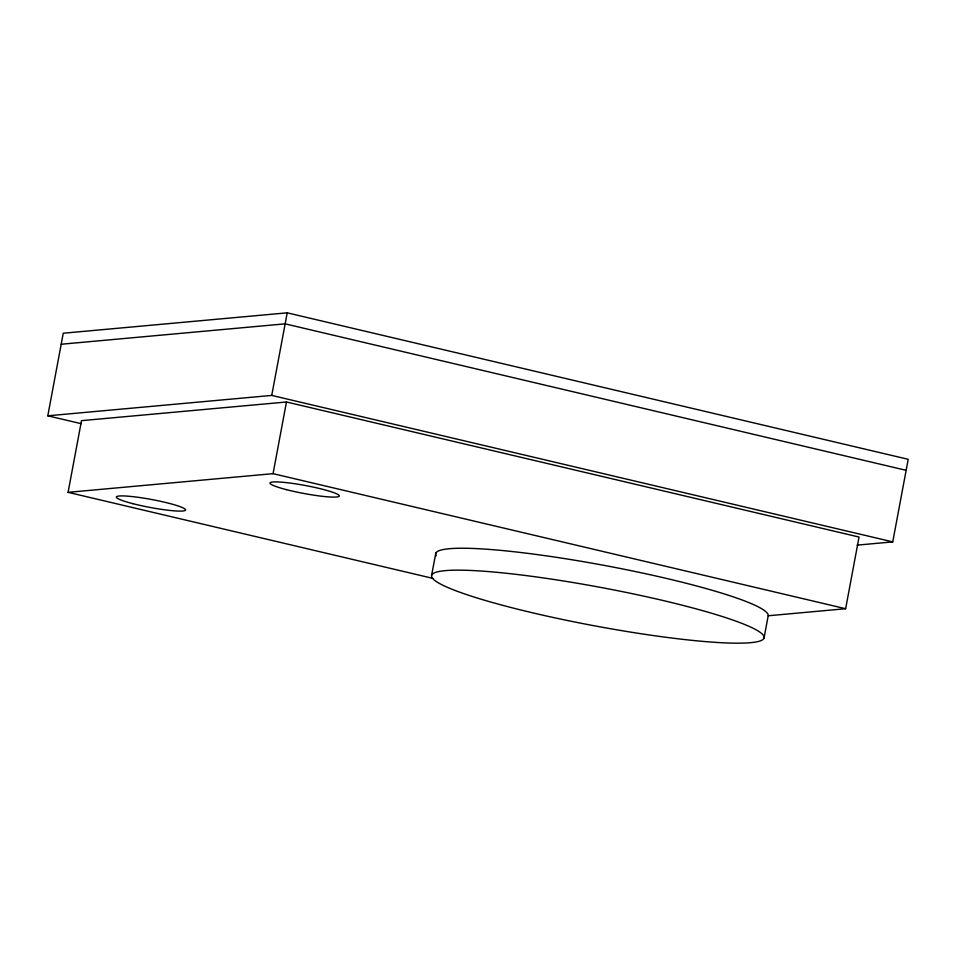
<?xml version="1.0" encoding="UTF-8"?>
<svg xmlns="http://www.w3.org/2000/svg" width="956" height="956" viewBox="0 0 956 956"><rect width="100%" height="100%" fill="white"/><g stroke="black" fill="none" stroke-linecap="round" stroke-linejoin="round"><path stroke-width="1.43" d="M81.176 423.675L47.8 415.812L63.251 333.226L287.206 312.827L908.2 459.31L892.749 541.885L857.15 545.135M432.853 578.368L68.079 492.34L81.499 420.652L286.465 401.986L859.05 537.045L845.63 608.721L768.206 615.772A169.152 19.443 10.6 0 0 596.425 563.968A169.152 19.443 10.6 0 0 436.199 555.795M47.8 415.812L271.743 395.414L287.206 312.827M68.079 492.34L273.058 473.662L286.465 401.986M764.059 637.939A169.152 19.443 10.6 0 0 519.072 574.711A169.152 19.443 10.6 0 0 510.349 607.335A169.152 19.443 10.6 0 0 764.059 637.939L768.206 615.772M431.598 575.381L435.817 553.142M61.196 344.244L285.139 323.845L906.145 470.316M271.743 395.414L892.749 541.885M273.058 473.662L845.63 608.721M132.729 503.633A35.241 4.051 10.6 0 0 185.584 510.014A35.241 4.051 10.6 0 0 134.545 496.845A35.241 4.051 10.6 0 0 132.729 503.633M286.418 489.639A35.241 4.051 10.6 0 0 339.272 496.021A35.241 4.051 10.6 0 0 288.234 482.84A35.241 4.051 10.6 0 0 286.418 489.639"/></g></svg>
